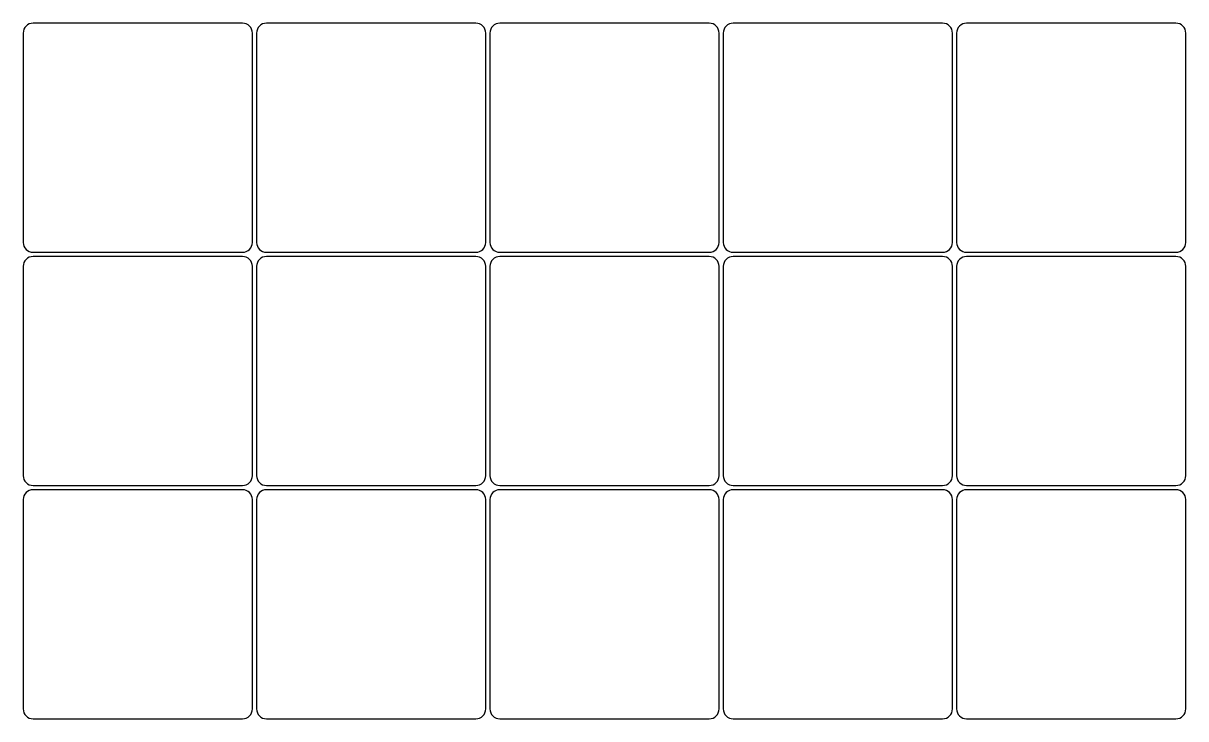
# Model space of a CAD drawing. Header units: millimetres. Extents: x 38 to 393, y -246 to -33.
import ezdxf

# ---------------------------------------------------------------- set-up
doc = ezdxf.new("R2010")
doc.units = ezdxf.units.MM

msp = doc.modelspace()

# ---------------------------------------------------------------- linework, layer by layer
for points in [[(105.27, -103.36, 0.414214), (108.27, -100.36), (108.27, -36.36, 0.414214), (105.27, -33.36), (41.27, -33.36, 0.414214), (38.27, -36.36), (38.27, -100.36, 0.414214), (41.27, -103.36)], [(176.56, -103.36, 0.414214), (179.56, -100.36), (179.56, -36.36, 0.414214), (176.56, -33.36), (112.56, -33.36, 0.414214), (109.56, -36.36), (109.56, -100.36, 0.414214), (112.56, -103.36)], [(247.85, -103.36, 0.414214), (250.85, -100.36), (250.85, -36.36, 0.414214), (247.85, -33.36), (183.85, -33.36, 0.414214), (180.85, -36.36), (180.85, -100.36, 0.414214), (183.85, -103.36)], [(319.14, -103.36, 0.414214), (322.14, -100.36), (322.14, -36.36, 0.414214), (319.14, -33.36), (255.14, -33.36, 0.414214), (252.14, -36.36), (252.14, -100.36, 0.414214), (255.14, -103.36)], [(390.43, -103.36, 0.414214), (393.43, -100.36), (393.43, -36.36, 0.414214), (390.43, -33.36), (326.43, -33.36, 0.414214), (323.43, -36.36), (323.43, -100.36, 0.414214), (326.43, -103.36)], [(105.27, -174.65, 0.414214), (108.27, -171.65), (108.27, -107.65, 0.414214), (105.27, -104.65), (41.27, -104.65, 0.414214), (38.27, -107.65), (38.27, -171.65, 0.414214), (41.27, -174.65)], [(176.56, -174.65, 0.414214), (179.56, -171.65), (179.56, -107.65, 0.414214), (176.56, -104.65), (112.56, -104.65, 0.414214), (109.56, -107.65), (109.56, -171.65, 0.414214), (112.56, -174.65)], [(247.85, -174.65, 0.414214), (250.85, -171.65), (250.85, -107.65, 0.414214), (247.85, -104.65), (183.85, -104.65, 0.414214), (180.85, -107.65), (180.85, -171.65, 0.414214), (183.85, -174.65)], [(319.14, -174.65, 0.414214), (322.14, -171.65), (322.14, -107.65, 0.414214), (319.14, -104.65), (255.14, -104.65, 0.414214), (252.14, -107.65), (252.14, -171.65, 0.414214), (255.14, -174.65)], [(390.43, -174.65, 0.414214), (393.43, -171.65), (393.43, -107.65, 0.414214), (390.43, -104.65), (326.43, -104.65, 0.414214), (323.43, -107.65), (323.43, -171.65, 0.414214), (326.43, -174.65)], [(105.27, -245.94, 0.414214), (108.27, -242.94), (108.27, -178.94, 0.414214), (105.27, -175.94), (41.27, -175.94, 0.414214), (38.27, -178.94), (38.27, -242.94, 0.414214), (41.27, -245.94)], [(176.56, -245.94, 0.414214), (179.56, -242.94), (179.56, -178.94, 0.414214), (176.56, -175.94), (112.56, -175.94, 0.414214), (109.56, -178.94), (109.56, -242.94, 0.414214), (112.56, -245.94)], [(247.85, -245.94, 0.414214), (250.85, -242.94), (250.85, -178.94, 0.414214), (247.85, -175.94), (183.85, -175.94, 0.414214), (180.85, -178.94), (180.85, -242.94, 0.414214), (183.85, -245.94)], [(319.14, -245.94, 0.414214), (322.14, -242.94), (322.14, -178.94, 0.414214), (319.14, -175.94), (255.14, -175.94, 0.414214), (252.14, -178.94), (252.14, -242.94, 0.414214), (255.14, -245.94)], [(390.43, -245.94, 0.414214), (393.43, -242.94), (393.43, -178.94, 0.414214), (390.43, -175.94), (326.43, -175.94, 0.414214), (323.43, -178.94), (323.43, -242.94, 0.414214), (326.43, -245.94)]]:
    msp.add_lwpolyline(points, format="xyb", close=True)

doc.saveas('drawing.dxf')
